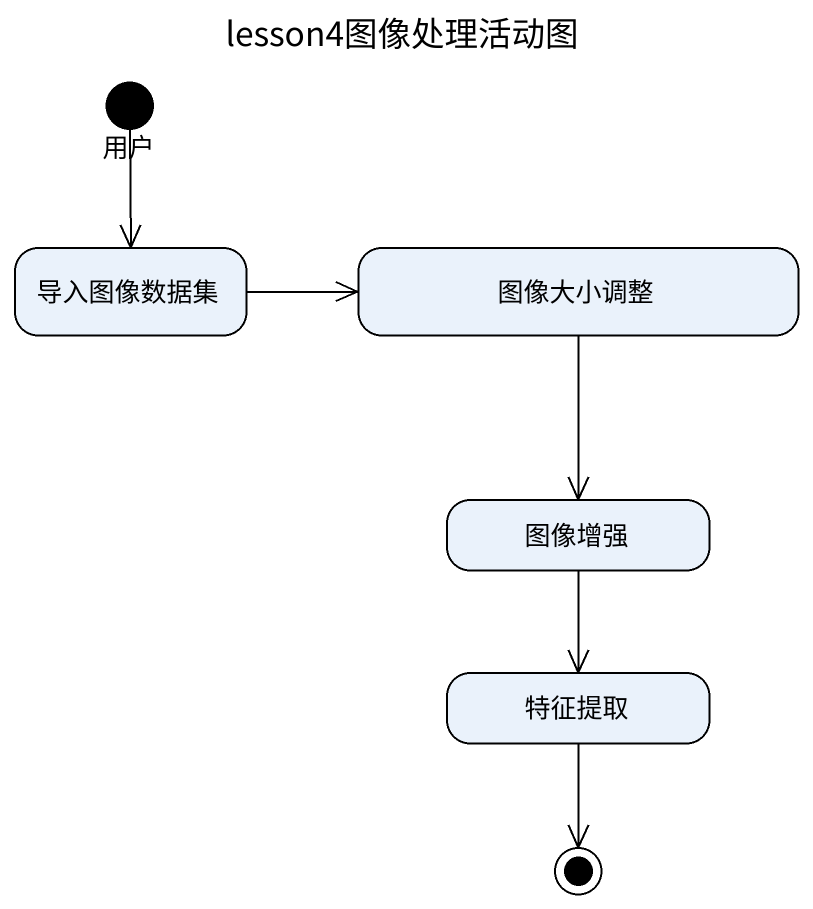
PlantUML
@startuml
title lesson4图像处理活动图
hide empty description
state 用户 <<start>>
state 导入图像数据集
state 图像大小调整
state 图像增强
state 特征提取
用户 --> 导入图像数据集
导入图像数据集 -right-> 图像大小调整
图像大小调整 --> 图像增强
图像增强 --> 特征提取
特征提取 --> [*]
@enduml
